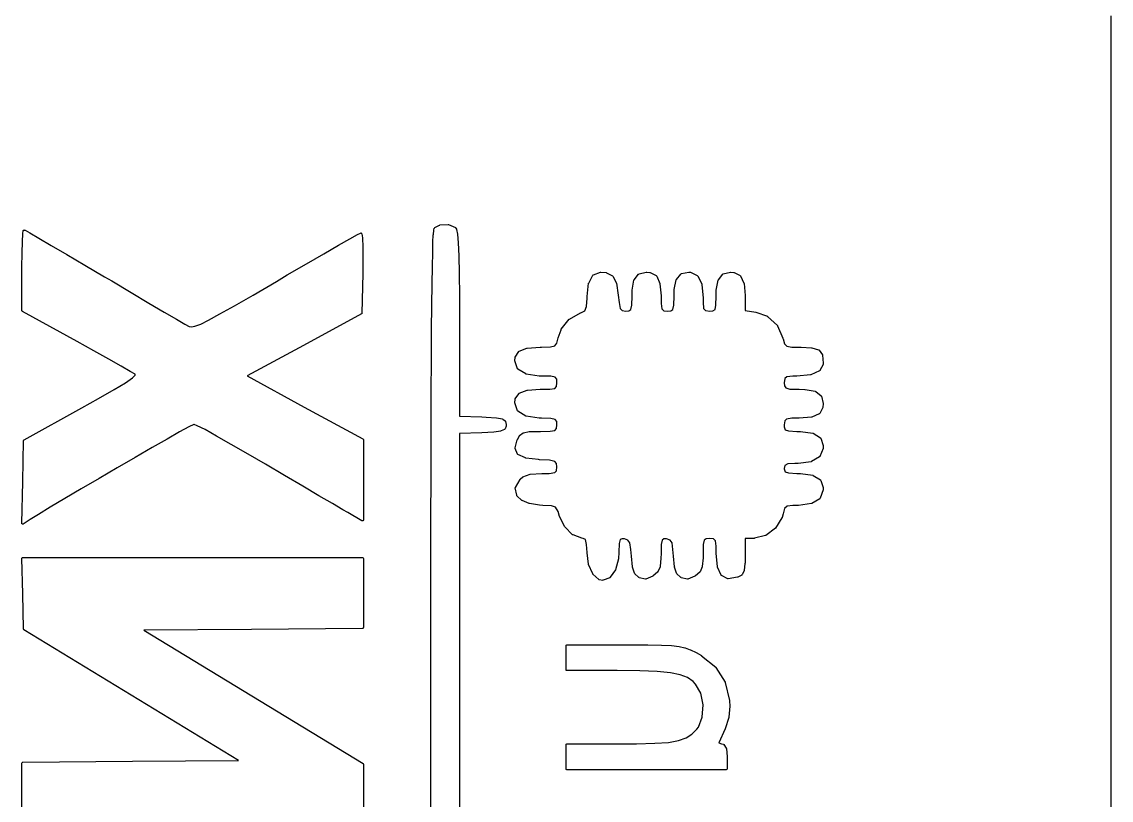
# Model space of a CAD drawing. Extents: x 111.8 to 137.6, y -130 to -95.3.
# Drawn here: x 124.36 to 130.11, y -108.93 to -104.82 of the extents above; entities that cross this region are included whole.
import ezdxf

# ---------------------------------------------------------------- set-up
doc = ezdxf.new("R2010")
doc.units = 0
doc.layers.add('BLACK', color=7, linetype='CONTINUOUS')

msp = doc.modelspace()

# ---------------------------------------------------------------- linework, layer by layer
at = {"layer": 'BLACK', "linetype": 'CONTINUOUS'}
for p, q in [((130.113, -113.788), (130.113, -104.788)), ((126.567, -105.892), (126.61, -105.89)), ((126.61, -105.89), (126.612, -105.89)), ((126.612, -105.89), (126.613, -105.89)), ((126.613, -105.89), (126.649, -105.907)), ((124.361, -105.98), (124.363, -105.939)), ((124.363, -105.938), (124.366, -105.924)), ((124.363, -105.939), (124.363, -105.938)), ((124.363, -105.939), (124.363, -105.939)), ((124.366, -105.922), (124.367, -105.921)), ((124.366, -105.923), (124.366, -105.922)), ((124.366, -105.924), (124.366, -105.923)), ((124.367, -105.921), (124.368, -105.92)), ((124.368, -105.92), (124.368, -105.92)), ((124.368, -105.92), (124.369, -105.92)), ((124.369, -105.92), (124.37, -105.92)), ((124.37, -105.92), (124.371, -105.919)), ((124.371, -105.919), (124.372, -105.92)), ((124.372, -105.92), (124.373, -105.92)), ((124.373, -105.92), (124.375, -105.921)), ((124.375, -105.921), (124.376, -105.921)), ((124.376, -105.921), (124.376, -105.921)), ((124.376, -105.921), (124.4, -105.935)), ((124.4, -105.935), (124.4, -105.935)), ((124.4, -105.935), (124.4, -105.935)), ((124.4, -105.935), (124.448, -105.962)), ((126.091, -105.966), (126.131, -105.944)), ((126.131, -105.944), (126.147, -105.936)), ((126.131, -105.944), (126.131, -105.944)), ((126.131, -105.944), (126.131, -105.944)), ((126.147, -105.936), (126.148, -105.936)), ((126.148, -105.936), (126.149, -105.935)), ((126.149, -105.935), (126.15, -105.936)), ((126.15, -105.936), (126.151, -105.935)), ((126.151, -105.935), (126.151, -105.936)), ((126.151, -105.936), (126.152, -105.937)), ((126.152, -105.937), (126.153, -105.937)), ((126.153, -105.937), (126.154, -105.939)), ((126.154, -105.939), (126.155, -105.94)), ((126.155, -105.94), (126.158, -105.961)), ((126.53, -105.984), (126.532, -105.945)), ((126.532, -105.945), (126.533, -105.944)), ((126.533, -105.944), (126.535, -105.921)), ((126.533, -105.944), (126.533, -105.944)), ((126.535, -105.92), (126.537, -105.91)), ((126.535, -105.921), (126.535, -105.92)), ((126.535, -105.92), (126.535, -105.92)), ((126.537, -105.91), (126.539, -105.909)), ((126.537, -105.91), (126.537, -105.91)), ((126.537, -105.91), (126.537, -105.91)), ((126.539, -105.909), (126.54, -105.907)), ((126.54, -105.907), (126.565, -105.893)), ((126.54, -105.907), (126.54, -105.907)), ((126.54, -105.907), (126.54, -105.907)), ((126.565, -105.893), (126.566, -105.893)), ((126.566, -105.893), (126.567, -105.892)), ((126.649, -105.907), (126.65, -105.908)), ((126.65, -105.908), (126.651, -105.909)), ((126.651, -105.909), (126.654, -105.915)), ((126.654, -105.915), (126.655, -105.915)), ((126.655, -105.915), (126.655, -105.916)), ((126.655, -105.916), (126.66, -105.941)), ((126.66, -105.941), (126.66, -105.941)), ((126.66, -105.941), (126.66, -105.942)), ((126.66, -105.942), (126.664, -105.987)), ((124.36, -106.041), (124.361, -105.98)), ((124.361, -105.98), (124.361, -105.98)), ((124.361, -105.98), (124.361, -105.98)), ((124.448, -105.962), (124.448, -105.962)), ((124.448, -105.962), (124.448, -105.962)), ((124.448, -105.962), (124.514, -106.001)), ((124.514, -106.001), (124.514, -106.001)), ((124.514, -106.001), (124.514, -106.001)), ((124.514, -106.001), (124.596, -106.049)), ((125.954, -106.045), (126.031, -106)), ((126.031, -106), (126.091, -105.966)), ((126.031, -106), (126.031, -106)), ((126.031, -106), (126.031, -106)), ((126.091, -105.966), (126.091, -105.966)), ((126.091, -105.966), (126.091, -105.966)), ((126.158, -105.961), (126.158, -105.962)), ((126.158, -105.962), (126.158, -105.962)), ((126.158, -105.962), (126.16, -106.008)), ((126.529, -106.039), (126.53, -105.984)), ((126.53, -105.984), (126.53, -105.984)), ((126.53, -105.984), (126.53, -105.984)), ((126.664, -105.987), (126.664, -105.987)), ((126.664, -105.987), (126.664, -105.987)), ((126.664, -105.987), (126.667, -106.055)), ((124.359, -106.116), (124.36, -106.041)), ((124.36, -106.041), (124.36, -106.041)), ((124.36, -106.041), (124.36, -106.041)), ((124.596, -106.049), (124.596, -106.049)), ((124.596, -106.049), (124.596, -106.049)), ((124.596, -106.049), (124.691, -106.105)), ((125.862, -106.098), (125.954, -106.045)), ((125.954, -106.045), (125.954, -106.045)), ((125.954, -106.045), (125.954, -106.045)), ((126.16, -106.008), (126.16, -106.008)), ((126.16, -106.008), (126.16, -106.008)), ((126.16, -106.008), (126.16, -106.072)), ((126.527, -106.113), (126.529, -106.039)), ((126.529, -106.039), (126.529, -106.039)), ((126.529, -106.039), (126.529, -106.039)), ((126.667, -106.055), (126.667, -106.055)), ((126.667, -106.055), (126.667, -106.055)), ((126.667, -106.055), (126.669, -106.149)), ((124.359, -106.135), (124.359, -106.116)), ((124.359, -106.116), (124.359, -106.116)), ((124.359, -106.116), (124.359, -106.116)), ((124.691, -106.105), (124.691, -106.105)), ((124.691, -106.105), (124.691, -106.105)), ((124.691, -106.105), (124.795, -106.166)), ((125.76, -106.157), (125.862, -106.098)), ((125.862, -106.098), (125.862, -106.098)), ((125.862, -106.098), (125.862, -106.098)), ((126.16, -106.072), (126.159, -106.15)), ((126.16, -106.072), (126.16, -106.072)), ((126.16, -106.072), (126.16, -106.072)), ((126.525, -106.205), (126.527, -106.113)), ((126.527, -106.113), (126.527, -106.113)), ((126.527, -106.113), (126.527, -106.113)), ((124.359, -106.346), (124.359, -106.135)), ((124.359, -106.135), (124.359, -106.135)), ((124.359, -106.135), (124.359, -106.135)), ((124.795, -106.166), (124.795, -106.166)), ((124.795, -106.166), (124.795, -106.166)), ((124.795, -106.166), (124.833, -106.188)), ((125.703, -106.191), (125.76, -106.157)), ((125.76, -106.157), (125.76, -106.157)), ((125.76, -106.157), (125.76, -106.157)), ((126.159, -106.15), (126.155, -106.359)), ((126.159, -106.15), (126.159, -106.15)), ((126.159, -106.15), (126.159, -106.15)), ((126.669, -106.149), (126.669, -106.149)), ((126.669, -106.149), (126.669, -106.149)), ((126.669, -106.149), (126.671, -106.269)), ((127.353, -106.2), (127.375, -106.158)), ((127.375, -106.158), (127.377, -106.157)), ((127.377, -106.157), (127.378, -106.156)), ((127.378, -106.156), (127.415, -106.142)), ((127.415, -106.142), (127.416, -106.142)), ((127.416, -106.142), (127.417, -106.142)), ((127.417, -106.142), (127.445, -106.144)), ((127.445, -106.144), (127.446, -106.145)), ((127.446, -106.145), (127.447, -106.145)), ((127.447, -106.145), (127.478, -106.161)), ((127.478, -106.161), (127.479, -106.162)), ((127.479, -106.162), (127.48, -106.163)), ((127.48, -106.163), (127.499, -106.2)), ((127.593, -106.182), (127.616, -106.152)), ((127.616, -106.152), (127.618, -106.152)), ((127.618, -106.152), (127.619, -106.151)), ((127.619, -106.151), (127.657, -106.142)), ((127.657, -106.142), (127.658, -106.142)), ((127.658, -106.142), (127.659, -106.142)), ((127.659, -106.142), (127.676, -106.143)), ((127.676, -106.143), (127.677, -106.144)), ((127.677, -106.144), (127.678, -106.144)), ((127.678, -106.144), (127.71, -106.16)), ((127.71, -106.16), (127.711, -106.162)), ((127.711, -106.162), (127.712, -106.163)), ((127.712, -106.163), (127.729, -106.202)), ((127.817, -106.18), (127.84, -106.152)), ((127.84, -106.152), (127.841, -106.151)), ((127.841, -106.151), (127.843, -106.15)), ((127.843, -106.15), (127.882, -106.142)), ((127.882, -106.142), (127.883, -106.142)), ((127.883, -106.142), (127.883, -106.142)), ((127.883, -106.142), (127.889, -106.142)), ((127.889, -106.142), (127.89, -106.142)), ((127.89, -106.142), (127.891, -106.142)), ((127.891, -106.142), (127.926, -106.159)), ((127.926, -106.159), (127.927, -106.161)), ((127.927, -106.161), (127.929, -106.162)), ((127.929, -106.162), (127.95, -106.206)), ((128.038, -106.182), (128.061, -106.152)), ((128.061, -106.152), (128.062, -106.152)), ((128.062, -106.152), (128.063, -106.151)), ((128.063, -106.151), (128.102, -106.142)), ((128.102, -106.142), (128.102, -106.142)), ((128.102, -106.142), (128.103, -106.142)), ((128.103, -106.142), (128.119, -106.143)), ((128.119, -106.143), (128.12, -106.143)), ((128.12, -106.143), (128.121, -106.143)), ((128.121, -106.143), (128.153, -106.159)), ((128.153, -106.159), (128.154, -106.161)), ((128.154, -106.161), (128.155, -106.162)), ((128.155, -106.162), (128.173, -106.2)), ((124.833, -106.188), (124.833, -106.188)), ((124.833, -106.188), (124.935, -106.249)), ((125.58, -106.263), (125.703, -106.191)), ((125.703, -106.191), (125.703, -106.191)), ((126.524, -106.316), (126.525, -106.205)), ((126.525, -106.205), (126.525, -106.205)), ((126.525, -106.205), (126.525, -106.205)), ((127.344, -106.271), (127.352, -106.201)), ((127.352, -106.201), (127.353, -106.201)), ((127.353, -106.201), (127.353, -106.2)), ((127.499, -106.2), (127.499, -106.201)), ((127.499, -106.201), (127.499, -106.201)), ((127.499, -106.201), (127.509, -106.263)), ((127.583, -106.238), (127.592, -106.184)), ((127.592, -106.184), (127.593, -106.183)), ((127.593, -106.183), (127.593, -106.182)), ((127.729, -106.202), (127.729, -106.203)), ((127.729, -106.203), (127.729, -106.203)), ((127.729, -106.203), (127.735, -106.268)), ((127.804, -106.269), (127.805, -106.235)), ((127.805, -106.234), (127.815, -106.182)), ((127.805, -106.235), (127.805, -106.234)), ((127.805, -106.234), (127.805, -106.234)), ((127.815, -106.182), (127.816, -106.181)), ((127.816, -106.181), (127.817, -106.18)), ((127.95, -106.206), (127.95, -106.207)), ((127.95, -106.207), (127.95, -106.208)), ((127.95, -106.208), (127.957, -106.28)), ((128.027, -106.238), (128.037, -106.184)), ((128.037, -106.184), (128.038, -106.183)), ((128.038, -106.183), (128.038, -106.182)), ((128.173, -106.2), (128.173, -106.201)), ((128.173, -106.201), (128.174, -106.202)), ((128.174, -106.202), (128.179, -106.266)), ((124.935, -106.249), (124.935, -106.249)), ((124.935, -106.249), (125.029, -106.305)), ((125.481, -106.32), (125.58, -106.263)), ((125.58, -106.263), (125.58, -106.263)), ((126.671, -106.269), (126.671, -106.269)), ((126.671, -106.269), (126.671, -106.269)), ((126.671, -106.269), (126.671, -106.419)), ((127.341, -106.324), (127.344, -106.279)), ((127.344, -106.272), (127.344, -106.271)), ((127.344, -106.279), (127.344, -106.272)), ((127.344, -106.272), (127.344, -106.272)), ((127.509, -106.263), (127.509, -106.264)), ((127.509, -106.264), (127.509, -106.264)), ((127.509, -106.264), (127.513, -106.302)), ((127.581, -106.317), (127.582, -106.269)), ((127.582, -106.269), (127.583, -106.239)), ((127.582, -106.269), (127.582, -106.269)), ((127.582, -106.269), (127.582, -106.269)), ((127.583, -106.239), (127.583, -106.238)), ((127.583, -106.238), (127.583, -106.238)), ((127.735, -106.268), (127.735, -106.269)), ((127.735, -106.269), (127.735, -106.269)), ((127.735, -106.269), (127.735, -106.307)), ((127.803, -106.317), (127.804, -106.269)), ((127.804, -106.269), (127.804, -106.269)), ((127.804, -106.269), (127.804, -106.269)), ((127.957, -106.28), (127.957, -106.28)), ((127.957, -106.28), (127.957, -106.28)), ((127.957, -106.28), (127.957, -106.301)), ((128.025, -106.317), (128.026, -106.269)), ((128.026, -106.269), (128.027, -106.239)), ((128.026, -106.269), (128.026, -106.269)), ((128.026, -106.269), (128.026, -106.269)), ((128.027, -106.239), (128.027, -106.238)), ((128.027, -106.238), (128.027, -106.238)), ((128.179, -106.266), (128.179, -106.267)), ((128.179, -106.267), (128.179, -106.267)), ((128.179, -106.267), (128.179, -106.345)), ((124.359, -106.347), (124.359, -106.346)), ((124.359, -106.346), (124.359, -106.346)), ((124.36, -106.348), (124.359, -106.347)), ((124.361, -106.349), (124.36, -106.348)), ((124.361, -106.35), (124.361, -106.349)), ((124.362, -106.35), (124.361, -106.35)), ((124.65, -106.509), (124.362, -106.35)), ((125.029, -106.305), (125.111, -106.353)), ((125.404, -106.363), (125.481, -106.32)), ((126.523, -106.449), (126.524, -106.316)), ((126.524, -106.316), (126.524, -106.316)), ((126.524, -106.316), (126.524, -106.316)), ((127.311, -106.357), (127.332, -106.346)), ((127.332, -106.346), (127.341, -106.324)), ((127.513, -106.302), (127.519, -106.334)), ((127.519, -106.334), (127.53, -106.345)), ((127.53, -106.345), (127.549, -106.348)), ((127.549, -106.348), (127.564, -106.347)), ((127.564, -106.347), (127.575, -106.34)), ((127.575, -106.34), (127.581, -106.317)), ((127.735, -106.307), (127.739, -106.336)), ((127.739, -106.336), (127.749, -106.346)), ((127.749, -106.346), (127.769, -106.348)), ((127.769, -106.348), (127.786, -106.347)), ((127.786, -106.347), (127.798, -106.34)), ((127.798, -106.34), (127.803, -106.317)), ((127.957, -106.301), (127.96, -106.334)), ((127.96, -106.334), (127.97, -106.345)), ((127.97, -106.345), (127.992, -106.348)), ((127.992, -106.348), (128.008, -106.347)), ((128.008, -106.347), (128.02, -106.34)), ((128.02, -106.34), (128.025, -106.317)), ((128.179, -106.345), (128.235, -106.354)), ((125.111, -106.353), (125.175, -106.391)), ((125.175, -106.391), (125.22, -106.417)), ((125.303, -106.416), (125.345, -106.395)), ((125.345, -106.395), (125.404, -106.363)), ((126.152, -106.363), (125.846, -106.529)), ((126.153, -106.363), (126.152, -106.363)), ((126.154, -106.362), (126.153, -106.363)), ((126.155, -106.36), (126.154, -106.361)), ((126.154, -106.361), (126.154, -106.362)), ((126.155, -106.359), (126.155, -106.359)), ((126.155, -106.359), (126.155, -106.36)), ((127.208, -106.444), (127.25, -106.391)), ((127.25, -106.391), (127.251, -106.391)), ((127.251, -106.391), (127.252, -106.39)), ((127.252, -106.39), (127.31, -106.357)), ((127.31, -106.357), (127.311, -106.357)), ((127.311, -106.357), (127.311, -106.357)), ((128.235, -106.354), (128.236, -106.354)), ((128.236, -106.354), (128.236, -106.354)), ((128.236, -106.354), (128.297, -106.375)), ((128.297, -106.375), (128.297, -106.376)), ((128.297, -106.376), (128.298, -106.376)), ((128.298, -106.376), (128.35, -106.423)), ((125.22, -106.417), (125.242, -106.429)), ((125.242, -106.429), (125.242, -106.429)), ((125.242, -106.429), (125.254, -106.431)), ((125.254, -106.431), (125.273, -106.427)), ((125.273, -106.427), (125.303, -106.416)), ((126.522, -106.603), (126.523, -106.449)), ((126.523, -106.449), (126.523, -106.449)), ((126.523, -106.449), (126.523, -106.449)), ((126.671, -106.419), (126.671, -106.419)), ((126.671, -106.419), (126.671, -106.419)), ((126.671, -106.419), (126.671, -106.902)), ((127.192, -106.489), (127.207, -106.446)), ((127.207, -106.446), (127.208, -106.445)), ((127.208, -106.445), (127.208, -106.444)), ((128.35, -106.423), (128.35, -106.424)), ((128.35, -106.424), (128.351, -106.425)), ((128.351, -106.425), (128.379, -106.491)), ((124.738, -106.557), (124.65, -106.509)), ((124.65, -106.509), (124.65, -106.509)), ((127.174, -106.532), (127.185, -106.518)), ((127.185, -106.518), (127.191, -106.489)), ((127.191, -106.489), (127.192, -106.489)), ((127.192, -106.489), (127.192, -106.489)), ((128.379, -106.491), (128.379, -106.491)), ((128.379, -106.491), (128.379, -106.492)), ((128.379, -106.492), (128.38, -106.495)), ((128.38, -106.495), (128.387, -106.521)), ((128.387, -106.521), (128.399, -106.533)), ((124.817, -106.601), (124.738, -106.557)), ((124.738, -106.557), (124.738, -106.557)), ((125.846, -106.529), (125.548, -106.69)), ((125.846, -106.529), (125.846, -106.529)), ((126.965, -106.591), (126.983, -106.562)), ((126.983, -106.562), (126.984, -106.561)), ((126.984, -106.561), (126.985, -106.56)), ((126.985, -106.56), (127.026, -106.544)), ((127.026, -106.544), (127.027, -106.544)), ((127.027, -106.544), (127.028, -106.544)), ((127.028, -106.544), (127.096, -106.539)), ((127.096, -106.539), (127.096, -106.538)), ((127.096, -106.538), (127.103, -106.538)), ((127.096, -106.539), (127.096, -106.539)), ((127.103, -106.538), (127.151, -106.537)), ((127.151, -106.537), (127.174, -106.532)), ((128.399, -106.533), (128.425, -106.538)), ((128.425, -106.538), (128.476, -106.538)), ((128.476, -106.538), (128.476, -106.539)), ((128.476, -106.539), (128.476, -106.538)), ((128.476, -106.538), (128.53, -106.541)), ((128.53, -106.541), (128.53, -106.541)), ((128.53, -106.541), (128.531, -106.541)), ((128.531, -106.541), (128.567, -106.552)), ((128.567, -106.552), (128.568, -106.553)), ((128.568, -106.553), (128.57, -106.554)), ((128.57, -106.554), (128.587, -106.578)), ((128.587, -106.578), (128.587, -106.58)), ((128.587, -106.58), (128.588, -106.581)), ((128.588, -106.581), (128.592, -106.623)), ((124.883, -106.638), (124.817, -106.601)), ((124.817, -106.601), (124.817, -106.601)), ((124.931, -106.666), (124.883, -106.638)), ((124.883, -106.638), (124.883, -106.638)), ((126.521, -106.78), (126.522, -106.603)), ((126.522, -106.603), (126.522, -106.603)), ((126.522, -106.603), (126.522, -106.603)), ((126.963, -106.609), (126.964, -106.593)), ((126.963, -106.61), (126.963, -106.609)), ((126.963, -106.611), (126.963, -106.61)), ((126.977, -106.652), (126.963, -106.611)), ((126.964, -106.593), (126.965, -106.592)), ((126.965, -106.592), (126.965, -106.591)), ((128.591, -106.63), (128.574, -106.662)), ((128.592, -106.627), (128.591, -106.628)), ((128.591, -106.628), (128.591, -106.63)), ((128.592, -106.623), (128.592, -106.623)), ((128.592, -106.623), (128.592, -106.624)), ((128.592, -106.624), (128.592, -106.627)), ((124.957, -106.681), (124.931, -106.666)), ((124.942, -106.701), (124.957, -106.686)), ((124.957, -106.686), (124.957, -106.681)), ((124.957, -106.681), (124.957, -106.681)), ((125.548, -106.69), (125.85, -106.855)), ((126.978, -106.653), (126.977, -106.652)), ((126.979, -106.655), (126.978, -106.653)), ((127.02, -106.68), (126.979, -106.655)), ((127.021, -106.681), (127.02, -106.68)), ((127.022, -106.681), (127.021, -106.681)), ((127.091, -106.691), (127.022, -106.681)), ((127.092, -106.691), (127.091, -106.691)), ((127.091, -106.691), (127.091, -106.691)), ((127.104, -106.691), (127.092, -106.691)), ((127.153, -106.692), (127.104, -106.691)), ((127.104, -106.691), (127.104, -106.691)), ((127.176, -106.697), (127.153, -106.692)), ((127.184, -106.708), (127.176, -106.697)), ((128.4, -106.695), (128.388, -106.704)), ((128.432, -106.692), (128.4, -106.695)), ((128.453, -106.691), (128.432, -106.692)), ((128.525, -106.685), (128.453, -106.691)), ((128.453, -106.691), (128.453, -106.691)), ((128.453, -106.691), (128.453, -106.691)), ((128.526, -106.684), (128.525, -106.685)), ((128.572, -106.664), (128.526, -106.684)), ((128.526, -106.684), (128.526, -106.684)), ((128.573, -106.663), (128.572, -106.664)), ((128.574, -106.662), (128.573, -106.663)), ((124.846, -106.762), (124.905, -106.726)), ((124.905, -106.726), (124.942, -106.701)), ((127.174, -106.756), (127.183, -106.746)), ((127.183, -106.746), (127.185, -106.726)), ((127.185, -106.726), (127.184, -106.708)), ((128.388, -106.704), (128.386, -106.726)), ((128.386, -106.726), (128.387, -106.743)), ((128.387, -106.743), (128.394, -106.754)), ((128.394, -106.754), (128.416, -106.76)), ((124.676, -106.859), (124.763, -106.81)), ((124.763, -106.81), (124.846, -106.762)), ((126.52, -106.981), (126.521, -106.78)), ((126.521, -106.78), (126.521, -106.78)), ((126.521, -106.78), (126.521, -106.78)), ((126.965, -106.812), (126.984, -106.784)), ((126.965, -106.813), (126.965, -106.812)), ((126.984, -106.784), (126.985, -106.783)), ((126.985, -106.783), (126.986, -106.782)), ((126.986, -106.782), (127.028, -106.766)), ((127.028, -106.766), (127.028, -106.766)), ((127.028, -106.766), (127.029, -106.766)), ((127.029, -106.766), (127.097, -106.761)), ((127.097, -106.761), (127.098, -106.761)), ((127.098, -106.761), (127.148, -106.76)), ((127.098, -106.761), (127.098, -106.761)), ((127.148, -106.76), (127.174, -106.756)), ((128.416, -106.76), (128.465, -106.761)), ((128.465, -106.761), (128.465, -106.761)), ((128.465, -106.761), (128.465, -106.761)), ((128.465, -106.761), (128.495, -106.762)), ((128.495, -106.762), (128.495, -106.762)), ((128.495, -106.762), (128.496, -106.762)), ((128.496, -106.762), (128.549, -106.771)), ((128.549, -106.771), (128.55, -106.772)), ((128.55, -106.772), (128.552, -106.772)), ((128.552, -106.772), (128.581, -106.795)), ((128.581, -106.795), (128.582, -106.797)), ((128.582, -106.797), (128.583, -106.798)), ((128.583, -106.798), (128.592, -106.836)), ((124.37, -107.028), (124.676, -106.859)), ((124.676, -106.859), (124.676, -106.859)), ((125.85, -106.855), (125.85, -106.855)), ((125.85, -106.855), (126.16, -107.023)), ((126.963, -106.831), (126.964, -106.814)), ((126.963, -106.832), (126.963, -106.831)), ((126.963, -106.833), (126.963, -106.832)), ((126.977, -106.874), (126.963, -106.833)), ((126.964, -106.814), (126.965, -106.813)), ((128.59, -106.857), (128.573, -106.889)), ((128.592, -106.838), (128.59, -106.855)), ((128.59, -106.855), (128.59, -106.856)), ((128.59, -106.856), (128.59, -106.857)), ((128.592, -106.836), (128.592, -106.837)), ((128.592, -106.837), (128.592, -106.838)), ((126.671, -106.902), (126.789, -106.907)), ((126.789, -106.907), (126.789, -106.907)), ((126.789, -106.907), (126.789, -106.907)), ((126.789, -106.907), (126.812, -106.908)), ((126.812, -106.908), (126.812, -106.908)), ((126.812, -106.908), (126.812, -106.908)), ((126.812, -106.908), (126.866, -106.911)), ((126.866, -106.911), (126.866, -106.911)), ((126.866, -106.911), (126.866, -106.911)), ((126.866, -106.911), (126.897, -106.917)), ((126.897, -106.917), (126.898, -106.918)), ((126.898, -106.918), (126.899, -106.918)), ((126.899, -106.918), (126.912, -106.928)), ((126.978, -106.876), (126.977, -106.874)), ((126.979, -106.877), (126.978, -106.876)), ((127.02, -106.903), (126.979, -106.877)), ((127.021, -106.903), (127.02, -106.903)), ((127.022, -106.903), (127.021, -106.903)), ((127.091, -106.913), (127.022, -106.903)), ((127.092, -106.913), (127.091, -106.913)), ((127.091, -106.913), (127.091, -106.913)), ((127.104, -106.914), (127.092, -106.913)), ((127.153, -106.915), (127.104, -106.914)), ((127.104, -106.914), (127.104, -106.914)), ((127.176, -106.92), (127.153, -106.915)), ((127.184, -106.931), (127.176, -106.92)), ((128.398, -106.918), (128.388, -106.928)), ((128.426, -106.914), (128.398, -106.918)), ((128.465, -106.914), (128.426, -106.914)), ((128.53, -106.908), (128.465, -106.914)), ((128.465, -106.914), (128.465, -106.914)), ((128.465, -106.914), (128.465, -106.914)), ((128.531, -106.908), (128.53, -106.908)), ((128.532, -106.908), (128.531, -106.908)), ((128.571, -106.891), (128.532, -106.908)), ((128.572, -106.89), (128.571, -106.891)), ((128.573, -106.889), (128.572, -106.89)), ((125.24, -106.96), (125.192, -106.986)), ((125.266, -106.946), (125.24, -106.96)), ((125.268, -106.946), (125.266, -106.946)), ((125.284, -106.953), (125.268, -106.946)), ((125.326, -106.974), (125.284, -106.953)), ((125.387, -107.008), (125.326, -106.974)), ((126.52, -107.207), (126.52, -106.981)), ((126.52, -106.981), (126.52, -106.981)), ((126.52, -106.981), (126.52, -106.981)), ((126.889, -106.982), (126.852, -106.987)), ((126.89, -106.981), (126.889, -106.981)), ((126.889, -106.981), (126.889, -106.982)), ((126.908, -106.973), (126.89, -106.981)), ((126.91, -106.971), (126.908, -106.973)), ((126.911, -106.97), (126.91, -106.971)), ((126.916, -106.956), (126.911, -106.97)), ((126.912, -106.928), (126.913, -106.93)), ((126.913, -106.93), (126.914, -106.931)), ((126.914, -106.931), (126.917, -106.947)), ((126.917, -106.954), (126.916, -106.955)), ((126.916, -106.955), (126.916, -106.956)), ((126.917, -106.947), (126.917, -106.948)), ((126.917, -106.948), (126.917, -106.948)), ((126.917, -106.948), (126.917, -106.954)), ((127.008, -106.99), (127.039, -106.984)), ((127.039, -106.984), (127.04, -106.984)), ((127.04, -106.984), (127.094, -106.983)), ((127.04, -106.984), (127.04, -106.984)), ((127.094, -106.983), (127.094, -106.983)), ((127.094, -106.983), (127.094, -106.983)), ((127.094, -106.983), (127.098, -106.983)), ((127.098, -106.983), (127.149, -106.982)), ((127.149, -106.982), (127.174, -106.978)), ((127.174, -106.978), (127.183, -106.968)), ((127.183, -106.968), (127.185, -106.948)), ((127.185, -106.948), (127.184, -106.931)), ((128.388, -106.928), (128.386, -106.948)), ((128.386, -106.948), (128.386, -106.959)), ((128.386, -106.959), (128.391, -106.975)), ((128.391, -106.975), (128.409, -106.981)), ((128.409, -106.981), (128.453, -106.983)), ((128.453, -106.983), (128.47, -106.983)), ((128.47, -106.983), (128.47, -106.983)), ((128.47, -106.983), (128.471, -106.983)), ((128.471, -106.983), (128.537, -106.993)), ((124.363, -107.25), (124.367, -107.032)), ((124.367, -107.031), (124.368, -107.03)), ((124.367, -107.032), (124.367, -107.031)), ((124.367, -107.031), (124.367, -107.031)), ((124.368, -107.03), (124.369, -107.028)), ((124.369, -107.028), (124.369, -107.028)), ((124.369, -107.028), (124.37, -107.028)), ((125.126, -107.024), (125.046, -107.069)), ((125.192, -106.986), (125.126, -107.024)), ((125.126, -107.024), (125.126, -107.024)), ((125.192, -106.986), (125.192, -106.986)), ((125.464, -107.052), (125.387, -107.008)), ((126.16, -107.023), (126.161, -107.024)), ((126.161, -107.024), (126.161, -107.024)), ((126.161, -107.024), (126.162, -107.025)), ((126.162, -107.025), (126.163, -107.026)), ((126.163, -107.026), (126.163, -107.027)), ((126.163, -107.027), (126.163, -107.028)), ((126.163, -107.028), (126.163, -107.24)), ((126.789, -106.99), (126.671, -106.994)), ((126.671, -106.994), (126.671, -109.7)), ((126.851, -106.987), (126.789, -106.99)), ((126.789, -106.99), (126.789, -106.99)), ((126.789, -106.99), (126.789, -106.99)), ((126.852, -106.986), (126.851, -106.987)), ((126.852, -106.987), (126.852, -106.986)), ((126.964, -107.07), (126.975, -107.028)), ((126.975, -107.028), (126.976, -107.027)), ((126.976, -107.026), (126.987, -107.007)), ((126.976, -107.027), (126.976, -107.026)), ((126.987, -107.006), (126.988, -107.005)), ((126.987, -107.007), (126.987, -107.006)), ((126.988, -107.005), (127.006, -106.991)), ((127.006, -106.991), (127.007, -106.991)), ((127.007, -106.991), (127.008, -106.99)), ((128.537, -106.993), (128.537, -106.993)), ((128.537, -106.993), (128.538, -106.993)), ((128.538, -106.993), (128.577, -107.017)), ((128.577, -107.017), (128.578, -107.018)), ((128.578, -107.018), (128.579, -107.019)), ((128.579, -107.019), (128.592, -107.057)), ((125.046, -107.069), (124.957, -107.121)), ((125.046, -107.069), (125.046, -107.069)), ((125.554, -107.103), (125.464, -107.052)), ((126.964, -107.072), (126.964, -107.07)), ((126.964, -107.074), (126.964, -107.072)), ((126.977, -107.103), (126.964, -107.074)), ((128.591, -107.073), (128.574, -107.115)), ((128.592, -107.059), (128.591, -107.071)), ((128.591, -107.071), (128.591, -107.072)), ((128.591, -107.072), (128.591, -107.073)), ((128.592, -107.057), (128.592, -107.058)), ((128.592, -107.058), (128.592, -107.059)), ((124.957, -107.121), (124.862, -107.175)), ((124.957, -107.121), (124.957, -107.121)), ((125.645, -107.156), (125.554, -107.103)), ((125.746, -107.216), (125.645, -107.156)), ((125.645, -107.156), (125.645, -107.156)), ((126.978, -107.104), (126.977, -107.103)), ((126.979, -107.105), (126.978, -107.104)), ((127.019, -107.123), (126.979, -107.105)), ((127.019, -107.124), (127.019, -107.123)), ((127.02, -107.124), (127.019, -107.124)), ((127.088, -107.132), (127.02, -107.124)), ((127.092, -107.133), (127.088, -107.132)), ((127.088, -107.132), (127.088, -107.132)), ((127.088, -107.132), (127.088, -107.132)), ((127.145, -107.136), (127.092, -107.133)), ((127.092, -107.133), (127.092, -107.133)), ((127.173, -107.142), (127.145, -107.136)), ((127.183, -107.152), (127.173, -107.142)), ((127.185, -107.171), (127.183, -107.152)), ((128.404, -107.155), (128.389, -107.163)), ((128.442, -107.152), (128.404, -107.155)), ((128.459, -107.152), (128.442, -107.152)), ((128.528, -107.144), (128.459, -107.152)), ((128.459, -107.152), (128.459, -107.152)), ((128.459, -107.152), (128.459, -107.152)), ((128.529, -107.143), (128.528, -107.144)), ((128.53, -107.143), (128.529, -107.143)), ((128.572, -107.118), (128.53, -107.143)), ((128.573, -107.117), (128.572, -107.118)), ((128.574, -107.115), (128.573, -107.117)), ((124.862, -107.175), (124.766, -107.232)), ((124.862, -107.175), (124.862, -107.175)), ((126.519, -107.459), (126.52, -107.207)), ((126.52, -107.207), (126.52, -107.207)), ((126.52, -107.207), (126.52, -107.207)), ((127.005, -107.223), (127.043, -107.21)), ((127.043, -107.21), (127.044, -107.21)), ((127.044, -107.209), (127.105, -107.205)), ((127.044, -107.21), (127.044, -107.209)), ((127.105, -107.205), (127.105, -107.205)), ((127.105, -107.205), (127.105, -107.205)), ((127.105, -107.205), (127.144, -107.205)), ((127.144, -107.205), (127.173, -107.201)), ((127.173, -107.201), (127.183, -107.191)), ((127.183, -107.191), (127.185, -107.171)), ((127.185, -107.171), (127.185, -107.171)), ((128.389, -107.163), (128.386, -107.179)), ((128.386, -107.179), (128.386, -107.181)), ((128.386, -107.181), (128.391, -107.196)), ((128.391, -107.196), (128.409, -107.203)), ((128.409, -107.203), (128.453, -107.205)), ((128.453, -107.205), (128.47, -107.206)), ((128.47, -107.206), (128.47, -107.206)), ((128.47, -107.206), (128.471, -107.206)), ((128.471, -107.206), (128.537, -107.215)), ((128.537, -107.215), (128.537, -107.215)), ((128.537, -107.215), (128.538, -107.216)), ((124.358, -107.468), (124.363, -107.25)), ((124.363, -107.25), (124.363, -107.25)), ((124.766, -107.232), (124.672, -107.287)), ((124.766, -107.232), (124.766, -107.232)), ((125.842, -107.272), (125.746, -107.216)), ((125.746, -107.216), (125.746, -107.216)), ((125.928, -107.323), (125.842, -107.272)), ((125.842, -107.272), (125.842, -107.272)), ((125.842, -107.272), (125.842, -107.272)), ((126.163, -107.24), (126.163, -107.24)), ((126.163, -107.24), (126.163, -107.451)), ((126.966, -107.279), (126.99, -107.237)), ((126.99, -107.236), (126.991, -107.235)), ((126.99, -107.237), (126.99, -107.236)), ((126.991, -107.235), (127.004, -107.224)), ((127.004, -107.224), (127.005, -107.224)), ((127.005, -107.224), (127.005, -107.223)), ((128.538, -107.216), (128.577, -107.239)), ((128.577, -107.239), (128.578, -107.24)), ((128.578, -107.24), (128.579, -107.242)), ((128.579, -107.242), (128.592, -107.28)), ((124.672, -107.287), (124.585, -107.338)), ((124.672, -107.287), (124.672, -107.287)), ((126, -107.365), (125.928, -107.323)), ((125.928, -107.323), (125.928, -107.323)), ((125.928, -107.323), (125.928, -107.323)), ((126.965, -107.281), (126.966, -107.279)), ((126.965, -107.282), (126.965, -107.281)), ((126.973, -107.32), (126.965, -107.282)), ((126.974, -107.322), (126.973, -107.32)), ((126.974, -107.323), (126.974, -107.322)), ((126.999, -107.348), (126.974, -107.323)), ((128.591, -107.292), (128.575, -107.336)), ((128.592, -107.291), (128.591, -107.291)), ((128.591, -107.291), (128.591, -107.292)), ((128.592, -107.28), (128.592, -107.28)), ((128.592, -107.28), (128.592, -107.281)), ((128.592, -107.281), (128.592, -107.291)), ((124.508, -107.384), (124.446, -107.422)), ((124.585, -107.338), (124.508, -107.384)), ((124.508, -107.384), (124.508, -107.384)), ((124.585, -107.338), (124.585, -107.338)), ((126.054, -107.397), (126, -107.365)), ((126, -107.365), (126, -107.365)), ((126, -107.365), (126, -107.365)), ((127, -107.348), (126.999, -107.348)), ((127.001, -107.349), (127, -107.348)), ((127.039, -107.364), (127.001, -107.349)), ((127.04, -107.364), (127.039, -107.364)), ((127.04, -107.365), (127.04, -107.364)), ((127.093, -107.373), (127.04, -107.365)), ((127.111, -107.374), (127.093, -107.373)), ((127.093, -107.373), (127.093, -107.373)), ((127.093, -107.373), (127.093, -107.373)), ((127.156, -107.376), (127.111, -107.374)), ((127.111, -107.374), (127.111, -107.374)), ((127.111, -107.374), (127.111, -107.374)), ((127.178, -107.384), (127.156, -107.376)), ((127.191, -107.407), (127.178, -107.384)), ((128.401, -107.379), (128.387, -107.391)), ((128.431, -107.374), (128.401, -107.379)), ((128.461, -107.374), (128.431, -107.374)), ((128.529, -107.365), (128.461, -107.374)), ((128.461, -107.374), (128.461, -107.374)), ((128.461, -107.374), (128.461, -107.374)), ((128.53, -107.365), (128.529, -107.365)), ((128.531, -107.365), (128.53, -107.365)), ((128.573, -107.339), (128.531, -107.365)), ((128.574, -107.337), (128.573, -107.339)), ((128.575, -107.336), (128.574, -107.337)), ((124.446, -107.422), (124.402, -107.449)), ((126.08, -107.412), (126.054, -107.397)), ((126.054, -107.397), (126.054, -107.397)), ((126.054, -107.397), (126.054, -107.397)), ((126.155, -107.456), (126.08, -107.412)), ((126.08, -107.412), (126.08, -107.412)), ((126.08, -107.412), (126.08, -107.412)), ((127.199, -107.432), (127.191, -107.407)), ((127.199, -107.433), (127.199, -107.432)), ((127.226, -107.487), (127.199, -107.433)), ((127.199, -107.433), (127.199, -107.433)), ((128.373, -107.44), (128.34, -107.494)), ((128.374, -107.439), (128.373, -107.44)), ((128.38, -107.418), (128.374, -107.438)), ((128.374, -107.438), (128.374, -107.439)), ((128.387, -107.391), (128.38, -107.418)), ((128.38, -107.418), (128.38, -107.418)), ((128.38, -107.418), (128.38, -107.418)), ((124.359, -107.47), (124.358, -107.468)), ((124.359, -107.471), (124.359, -107.47)), ((124.36, -107.472), (124.359, -107.471)), ((124.359, -107.471), (124.359, -107.471)), ((124.361, -107.473), (124.36, -107.472)), ((124.362, -107.473), (124.361, -107.473)), ((124.363, -107.473), (124.362, -107.473)), ((124.364, -107.473), (124.363, -107.473)), ((124.363, -107.473), (124.363, -107.473)), ((124.366, -107.473), (124.364, -107.473)), ((124.402, -107.449), (124.366, -107.473)), ((126.157, -107.456), (126.155, -107.456)), ((126.158, -107.456), (126.157, -107.456)), ((126.159, -107.456), (126.158, -107.456)), ((126.16, -107.455), (126.159, -107.456)), ((126.159, -107.456), (126.159, -107.456)), ((126.162, -107.455), (126.16, -107.455)), ((126.163, -107.453), (126.162, -107.454)), ((126.162, -107.454), (126.162, -107.454)), ((126.162, -107.454), (126.162, -107.455)), ((126.163, -107.451), (126.163, -107.453)), ((126.519, -107.739), (126.519, -107.459)), ((126.519, -107.459), (126.519, -107.459)), ((126.519, -107.459), (126.519, -107.459)), ((127.227, -107.488), (127.226, -107.487)), ((127.268, -107.529), (127.227, -107.488)), ((127.227, -107.488), (127.227, -107.488)), ((128.339, -107.495), (128.289, -107.533)), ((128.34, -107.494), (128.339, -107.494)), ((128.339, -107.494), (128.339, -107.495)), ((127.269, -107.529), (127.268, -107.529)), ((127.27, -107.53), (127.269, -107.529)), ((127.316, -107.548), (127.27, -107.53)), ((127.317, -107.548), (127.316, -107.548)), ((127.323, -107.549), (127.317, -107.548)), ((127.317, -107.548), (127.317, -107.548)), ((127.335, -107.555), (127.323, -107.549)), ((127.342, -107.58), (127.335, -107.555)), ((127.519, -107.555), (127.514, -107.575)), ((127.53, -107.55), (127.519, -107.555)), ((127.542, -107.551), (127.53, -107.55)), ((127.56, -107.557), (127.542, -107.551)), ((127.57, -107.572), (127.56, -107.557)), ((127.74, -107.557), (127.736, -107.58)), ((127.749, -107.551), (127.74, -107.557)), ((127.764, -107.551), (127.749, -107.551)), ((127.783, -107.557), (127.764, -107.551)), ((127.793, -107.572), (127.783, -107.557)), ((127.963, -107.558), (127.958, -107.581)), ((127.974, -107.55), (127.963, -107.558)), ((127.991, -107.549), (127.974, -107.55)), ((128.012, -107.551), (127.991, -107.549)), ((128.022, -107.561), (128.012, -107.551)), ((128.227, -107.549), (128.179, -107.549)), ((128.179, -107.549), (128.179, -107.639)), ((128.228, -107.548), (128.227, -107.549)), ((128.229, -107.548), (128.228, -107.548)), ((128.287, -107.534), (128.229, -107.548)), ((128.288, -107.533), (128.287, -107.534)), ((128.289, -107.533), (128.288, -107.533)), ((127.344, -107.623), (127.342, -107.58)), ((127.514, -107.575), (127.512, -107.622)), ((127.576, -107.607), (127.57, -107.572)), ((127.579, -107.643), (127.576, -107.607)), ((127.736, -107.58), (127.735, -107.63)), ((127.798, -107.607), (127.793, -107.572)), ((127.801, -107.643), (127.798, -107.607)), ((127.958, -107.581), (127.957, -107.631)), ((128.026, -107.59), (128.022, -107.561)), ((128.026, -107.627), (128.026, -107.59)), ((124.358, -107.655), (124.359, -107.653)), ((124.363, -107.841), (124.358, -107.655)), ((124.358, -107.655), (124.358, -107.655)), ((124.358, -107.655), (124.358, -107.655)), ((124.359, -107.653), (124.36, -107.651)), ((124.36, -107.651), (124.361, -107.65)), ((124.36, -107.651), (124.36, -107.651)), ((124.36, -107.651), (124.36, -107.651)), ((124.361, -107.65), (124.363, -107.65)), ((124.363, -107.65), (124.363, -107.65)), ((124.363, -107.65), (124.363, -107.65)), ((124.363, -107.65), (126.158, -107.65)), ((126.158, -107.65), (126.162, -107.651)), ((126.162, -107.651), (126.163, -107.655)), ((126.163, -107.655), (126.163, -108.019)), ((127.344, -107.624), (127.344, -107.623)), ((127.344, -107.623), (127.344, -107.623)), ((127.352, -107.685), (127.344, -107.624)), ((127.51, -107.657), (127.494, -107.714)), ((127.512, -107.622), (127.51, -107.656)), ((127.51, -107.656), (127.51, -107.657)), ((127.51, -107.657), (127.51, -107.657)), ((127.512, -107.622), (127.512, -107.622)), ((127.512, -107.622), (127.512, -107.622)), ((127.584, -107.699), (127.579, -107.643)), ((127.579, -107.643), (127.579, -107.643)), ((127.579, -107.643), (127.579, -107.643)), ((127.734, -107.653), (127.73, -107.697)), ((127.735, -107.63), (127.734, -107.652)), ((127.734, -107.652), (127.734, -107.653)), ((127.734, -107.653), (127.734, -107.653)), ((127.806, -107.699), (127.801, -107.643)), ((127.801, -107.643), (127.801, -107.643)), ((127.801, -107.643), (127.801, -107.643)), ((127.957, -107.652), (127.953, -107.697)), ((127.957, -107.631), (127.957, -107.651)), ((127.957, -107.651), (127.957, -107.652)), ((127.957, -107.652), (127.957, -107.652)), ((128.027, -107.627), (128.026, -107.627)), ((128.033, -107.698), (128.027, -107.627)), ((128.027, -107.627), (128.027, -107.627)), ((128.179, -107.639), (128.179, -107.639)), ((128.179, -107.639), (128.179, -107.639)), ((128.179, -107.639), (128.179, -107.68)), ((127.352, -107.686), (127.352, -107.685)), ((127.352, -107.687), (127.352, -107.686)), ((127.374, -107.736), (127.352, -107.687)), ((127.494, -107.715), (127.467, -107.754)), ((127.494, -107.714), (127.494, -107.714)), ((127.494, -107.714), (127.494, -107.715)), ((127.584, -107.7), (127.584, -107.699)), ((127.595, -107.733), (127.584, -107.7)), ((127.584, -107.7), (127.584, -107.7)), ((127.596, -107.734), (127.595, -107.733)), ((127.717, -107.727), (127.694, -107.747)), ((127.718, -107.726), (127.717, -107.727)), ((127.73, -107.699), (127.718, -107.725)), ((127.718, -107.725), (127.718, -107.726)), ((127.73, -107.697), (127.73, -107.698)), ((127.73, -107.698), (127.73, -107.699)), ((127.807, -107.7), (127.806, -107.699)), ((127.817, -107.733), (127.806, -107.7)), ((127.806, -107.7), (127.807, -107.7)), ((127.818, -107.734), (127.817, -107.733)), ((127.939, -107.727), (127.917, -107.747)), ((127.94, -107.726), (127.939, -107.727)), ((127.941, -107.725), (127.94, -107.726)), ((127.952, -107.698), (127.941, -107.725)), ((127.953, -107.697), (127.952, -107.697)), ((127.952, -107.697), (127.952, -107.698)), ((128.033, -107.699), (128.033, -107.698)), ((128.033, -107.7), (128.033, -107.699)), ((128.052, -107.743), (128.033, -107.7)), ((128.174, -107.72), (128.163, -107.74)), ((128.178, -107.681), (128.174, -107.718)), ((128.174, -107.718), (128.174, -107.719)), ((128.174, -107.719), (128.174, -107.72)), ((128.179, -107.68), (128.178, -107.681)), ((128.178, -107.681), (128.178, -107.681)), ((126.518, -108.047), (126.519, -107.739)), ((126.519, -107.739), (126.519, -107.739)), ((126.519, -107.739), (126.519, -107.739)), ((127.375, -107.736), (127.374, -107.736)), ((127.375, -107.737), (127.375, -107.736)), ((127.406, -107.765), (127.375, -107.737)), ((127.407, -107.766), (127.406, -107.765)), ((127.408, -107.767), (127.407, -107.766)), ((127.427, -107.771), (127.408, -107.767)), ((127.428, -107.77), (127.427, -107.771)), ((127.43, -107.77), (127.428, -107.77)), ((127.464, -107.756), (127.43, -107.77)), ((127.465, -107.755), (127.464, -107.756)), ((127.467, -107.754), (127.465, -107.755)), ((127.596, -107.735), (127.596, -107.734)), ((127.615, -107.754), (127.596, -107.735)), ((127.616, -107.754), (127.615, -107.754)), ((127.618, -107.755), (127.616, -107.754)), ((127.616, -107.754), (127.616, -107.754)), ((127.619, -107.755), (127.618, -107.755)), ((127.619, -107.756), (127.619, -107.755)), ((127.652, -107.764), (127.619, -107.756)), ((127.654, -107.764), (127.652, -107.764)), ((127.655, -107.764), (127.654, -107.764)), ((127.691, -107.748), (127.655, -107.764)), ((127.692, -107.748), (127.691, -107.748)), ((127.694, -107.747), (127.692, -107.748)), ((127.692, -107.748), (127.692, -107.748)), ((127.694, -107.747), (127.694, -107.747)), ((127.694, -107.747), (127.694, -107.747)), ((127.818, -107.735), (127.818, -107.734)), ((127.837, -107.754), (127.818, -107.735)), ((127.838, -107.754), (127.837, -107.754)), ((127.84, -107.755), (127.838, -107.754)), ((127.838, -107.754), (127.838, -107.754)), ((127.841, -107.755), (127.84, -107.755)), ((127.841, -107.756), (127.841, -107.755)), ((127.874, -107.764), (127.841, -107.756)), ((127.876, -107.764), (127.874, -107.764)), ((127.877, -107.764), (127.876, -107.764)), ((127.914, -107.748), (127.877, -107.764)), ((127.915, -107.748), (127.914, -107.748)), ((127.914, -107.748), (127.914, -107.748)), ((127.916, -107.747), (127.915, -107.748)), ((127.917, -107.747), (127.916, -107.747)), ((127.916, -107.747), (127.916, -107.747)), ((128.053, -107.744), (128.052, -107.743)), ((128.054, -107.745), (128.053, -107.744)), ((128.087, -107.762), (128.054, -107.745)), ((128.089, -107.762), (128.087, -107.762)), ((128.09, -107.762), (128.089, -107.762)), ((128.138, -107.754), (128.09, -107.762)), ((128.139, -107.753), (128.138, -107.754)), ((128.14, -107.753), (128.139, -107.753)), ((128.139, -107.753), (128.139, -107.753)), ((128.141, -107.753), (128.14, -107.753)), ((128.14, -107.753), (128.14, -107.753)), ((128.161, -107.742), (128.141, -107.753)), ((128.162, -107.741), (128.161, -107.742)), ((128.163, -107.74), (128.162, -107.741)), ((124.367, -108.027), (124.363, -107.841)), ((124.363, -107.841), (124.363, -107.841)), ((126.163, -108.019), (126.162, -108.021)), ((126.162, -108.021), (126.162, -108.023)), ((124.367, -108.028), (124.367, -108.027)), ((124.367, -108.027), (124.367, -108.027)), ((124.368, -108.029), (124.367, -108.028)), ((124.369, -108.03), (124.368, -108.029)), ((124.369, -108.031), (124.369, -108.03)), ((124.369, -108.03), (124.369, -108.03)), ((125.502, -108.721), (124.369, -108.031)), ((125.571, -108.029), (125.002, -108.033)), ((125.002, -108.033), (125.574, -108.381)), ((126.158, -108.024), (125.571, -108.029)), ((125.571, -108.029), (125.571, -108.029)), ((126.16, -108.024), (126.158, -108.024)), ((126.162, -108.023), (126.16, -108.024)), ((126.162, -108.023), (126.162, -108.023)), ((126.162, -108.023), (126.162, -108.023)), ((126.518, -108.384), (126.518, -108.047)), ((126.518, -108.047), (126.518, -108.047)), ((126.518, -108.047), (126.518, -108.047)), ((127.233, -108.115), (127.234, -108.112)), ((127.233, -108.242), (127.233, -108.115)), ((127.234, -108.112), (127.238, -108.11)), ((127.238, -108.11), (127.536, -108.11)), ((127.536, -108.11), (127.536, -108.11)), ((127.536, -108.11), (127.567, -108.11)), ((127.567, -108.11), (127.567, -108.11)), ((127.567, -108.11), (127.567, -108.11)), ((127.567, -108.11), (127.665, -108.11)), ((127.665, -108.11), (127.665, -108.11)), ((127.665, -108.11), (127.665, -108.11)), ((127.665, -108.11), (127.737, -108.112)), ((127.737, -108.112), (127.737, -108.112)), ((127.737, -108.112), (127.737, -108.112)), ((127.737, -108.112), (127.79, -108.114)), ((127.79, -108.114), (127.79, -108.114)), ((127.79, -108.114), (127.79, -108.114)), ((127.79, -108.114), (127.83, -108.119)), ((127.83, -108.119), (127.83, -108.119)), ((127.83, -108.119), (127.83, -108.119)), ((127.83, -108.119), (127.861, -108.127)), ((127.861, -108.127), (127.861, -108.127)), ((127.861, -108.127), (127.862, -108.127)), ((127.862, -108.127), (127.889, -108.138)), ((127.889, -108.138), (127.89, -108.138)), ((127.89, -108.138), (127.89, -108.138)), ((127.89, -108.138), (127.92, -108.152)), ((127.92, -108.152), (127.92, -108.152)), ((127.92, -108.152), (127.92, -108.152)), ((127.92, -108.152), (127.948, -108.167)), ((127.948, -108.167), (127.948, -108.167)), ((127.948, -108.167), (127.948, -108.168)), ((127.948, -108.168), (128.024, -108.229)), ((127.233, -108.244), (127.233, -108.242)), ((127.234, -108.246), (127.233, -108.244)), ((127.235, -108.246), (127.234, -108.246)), ((127.234, -108.246), (127.234, -108.246)), ((127.238, -108.247), (127.235, -108.246)), ((127.503, -108.247), (127.238, -108.247)), ((127.623, -108.248), (127.503, -108.247)), ((127.503, -108.247), (127.503, -108.247)), ((127.715, -108.252), (127.623, -108.248)), ((128.024, -108.229), (128.024, -108.23)), ((128.024, -108.23), (128.025, -108.23)), ((128.025, -108.23), (128.074, -108.308)), ((127.785, -108.258), (127.715, -108.252)), ((127.836, -108.269), (127.785, -108.258)), ((127.874, -108.284), (127.836, -108.269)), ((127.904, -108.305), (127.874, -108.284)), ((127.917, -108.318), (127.904, -108.305)), ((128.074, -108.308), (128.074, -108.309)), ((128.074, -108.309), (128.074, -108.31)), ((127.945, -108.366), (127.917, -108.318)), ((127.957, -108.428), (127.945, -108.366)), ((128.074, -108.31), (128.096, -108.405)), ((125.574, -108.381), (126.161, -108.738)), ((126.518, -108.751), (126.518, -108.384)), ((126.518, -108.384), (126.518, -108.384)), ((128.096, -108.405), (128.096, -108.406)), ((128.096, -108.406), (128.096, -108.406)), ((128.096, -108.406), (128.098, -108.434)), ((127.953, -108.492), (127.957, -108.428)), ((128.098, -108.435), (128.093, -108.493)), ((128.098, -108.434), (128.098, -108.435)), ((128.098, -108.435), (128.098, -108.435)), ((127.933, -108.545), (127.953, -108.492)), ((128.093, -108.494), (128.074, -108.554)), ((128.093, -108.493), (128.093, -108.493)), ((128.093, -108.493), (128.093, -108.494)), ((127.867, -108.602), (127.897, -108.583)), ((127.897, -108.583), (127.924, -108.557)), ((127.924, -108.557), (127.933, -108.545)), ((128.074, -108.555), (128.04, -108.628)), ((128.074, -108.554), (128.074, -108.554)), ((128.074, -108.554), (128.074, -108.555)), ((127.233, -108.639), (127.234, -108.635)), ((127.233, -108.766), (127.233, -108.639)), ((127.234, -108.635), (127.238, -108.634)), ((127.238, -108.634), (127.516, -108.634)), ((127.516, -108.634), (127.606, -108.634)), ((127.606, -108.634), (127.702, -108.631)), ((127.702, -108.631), (127.774, -108.626)), ((127.774, -108.626), (127.827, -108.616)), ((127.827, -108.616), (127.867, -108.602)), ((128.04, -108.628), (128.04, -108.629)), ((128.04, -108.629), (128.055, -108.634)), ((128.055, -108.634), (128.064, -108.636)), ((128.064, -108.636), (128.064, -108.636)), ((128.064, -108.636), (128.064, -108.636)), ((128.064, -108.636), (128.065, -108.637)), ((128.065, -108.637), (128.067, -108.638)), ((128.067, -108.638), (128.067, -108.638)), ((128.067, -108.638), (128.067, -108.638)), ((128.067, -108.638), (128.079, -108.656)), ((128.079, -108.656), (128.08, -108.658)), ((128.08, -108.658), (128.08, -108.659)), ((128.08, -108.659), (128.084, -108.702)), ((128.084, -108.702), (128.084, -108.702)), ((128.084, -108.702), (128.084, -108.702)), ((128.084, -108.702), (128.084, -108.766)), ((124.359, -108.735), (124.36, -108.733)), ((124.359, -109.115), (124.359, -108.735)), ((124.36, -108.733), (124.361, -108.731)), ((124.361, -108.731), (124.362, -108.73)), ((124.361, -108.731), (124.361, -108.731)), ((124.361, -108.731), (124.361, -108.731)), ((124.362, -108.73), (124.364, -108.73)), ((124.364, -108.73), (124.942, -108.725)), ((124.942, -108.725), (125.502, -108.721)), ((126.161, -108.738), (126.161, -108.738)), ((126.161, -108.738), (126.162, -108.738)), ((126.162, -108.738), (126.162, -108.74)), ((126.162, -108.74), (126.163, -108.741)), ((126.163, -108.741), (126.163, -108.741)), ((126.163, -108.741), (126.163, -108.742)), ((126.163, -108.742), (126.163, -109.115)), ((126.518, -108.856), (126.518, -108.751)), ((126.518, -108.751), (126.518, -108.751)), ((127.234, -108.77), (127.233, -108.766)), ((128.084, -108.766), (128.082, -108.77)), ((127.238, -108.771), (127.234, -108.77)), ((128.079, -108.771), (127.238, -108.771)), ((128.082, -108.77), (128.079, -108.771)), ((126.518, -111.776), (126.518, -108.856))]:
    msp.add_line(p, q, dxfattribs=at)

doc.saveas('drawing.dxf')
